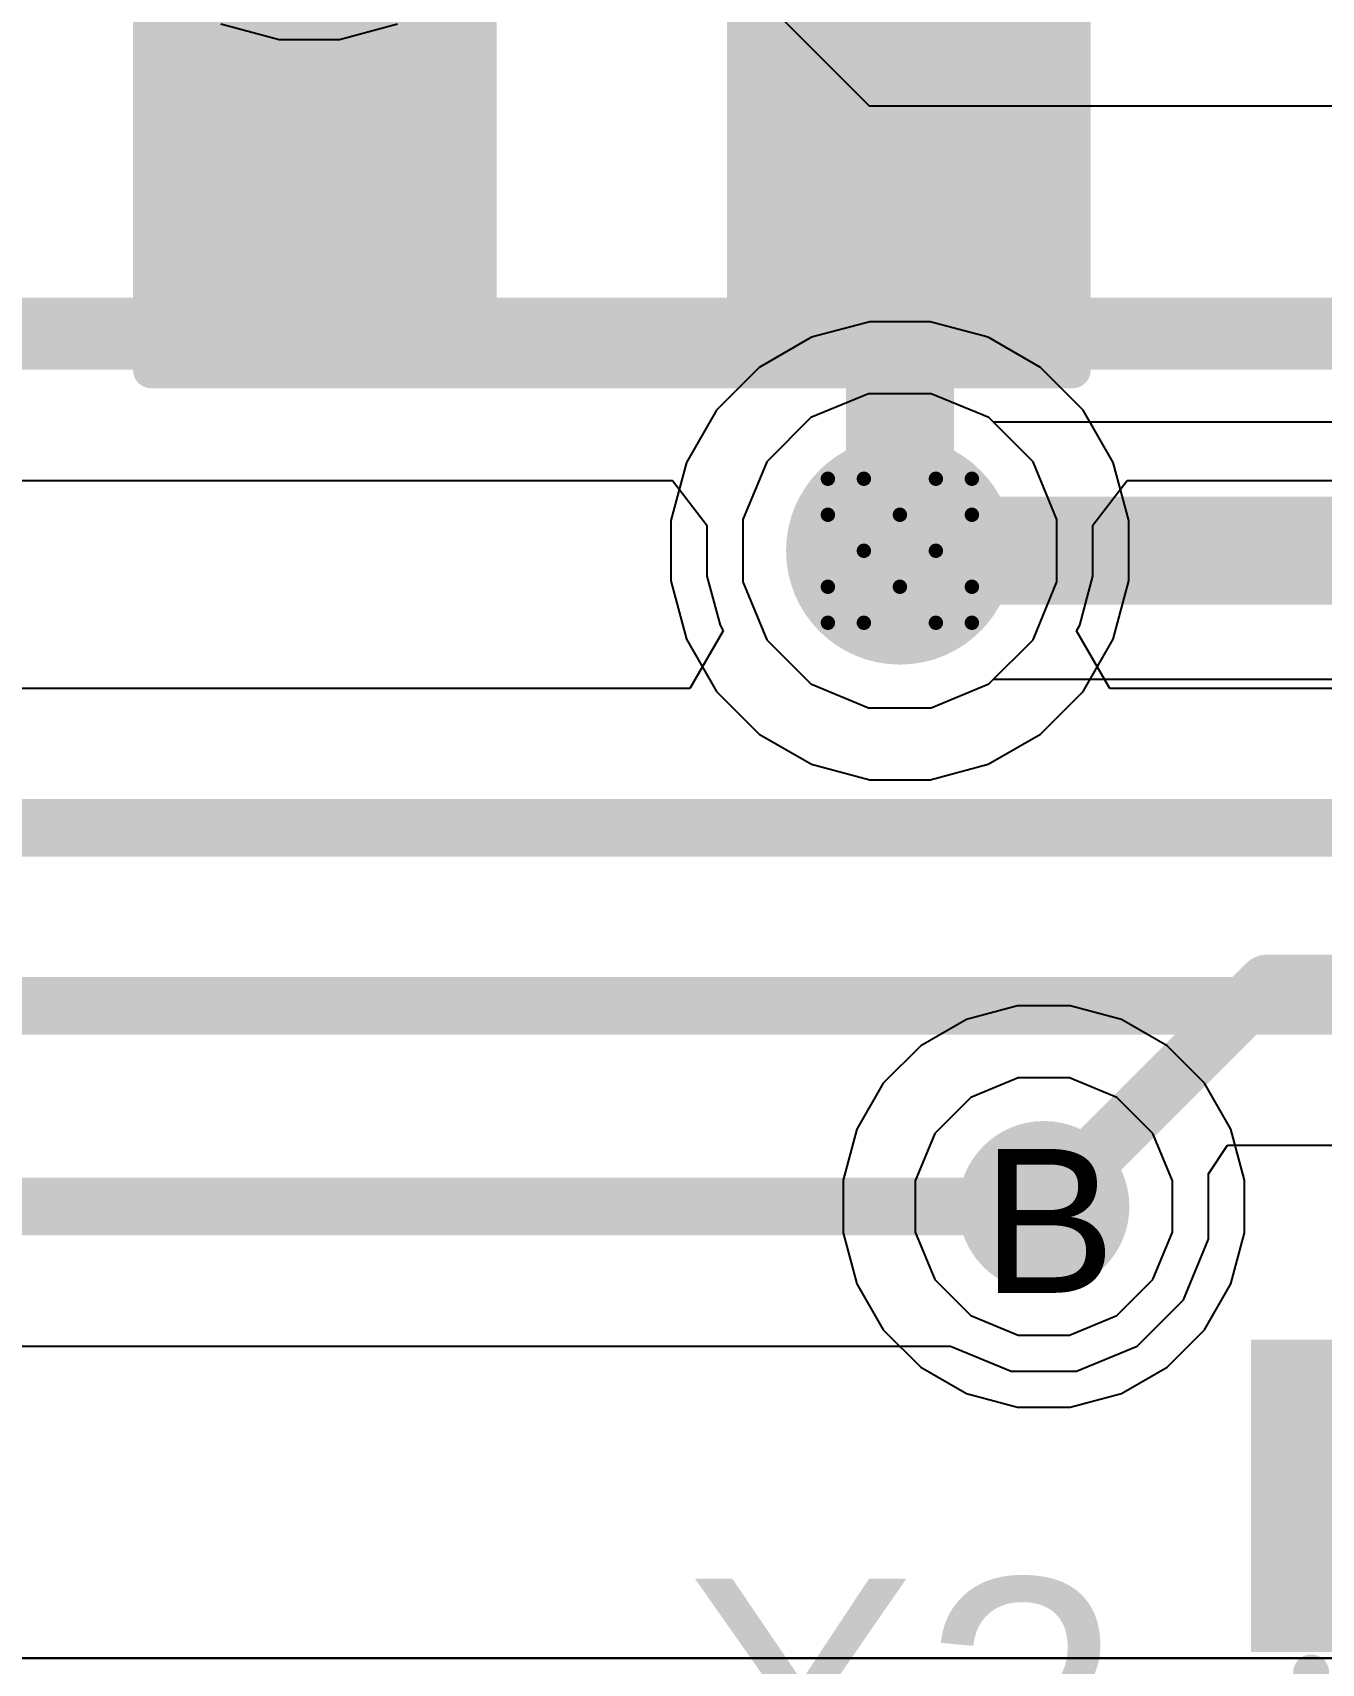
# Model space of a CAD drawing. Header units: inches. Extents: x 0 to 5379, y 0 to 5429.
# Drawn here: x 214.12 to 218.66, y 88.26 to 94.01 of the extents above; entities that cross this region are included whole.
import ezdxf

# ---------------------------------------------------------------- set-up
doc = ezdxf.new("R2010")
doc.units = ezdxf.units.IN
for name, color, linetype in [('Bottom Layer', 5, 'Continuous'), ('Bottom Solder', 6, 'Continuous'), ('Drill Drawing', 1, 'Continuous'), ('GND01', 16, 'Continuous'), ('GND02', 76, 'Continuous'), ('PWR', 156, 'Continuous'), ('SIG 01', 90, 'Continuous'), ('Top Layer', 1, 'Continuous'), ('Top Overlay', 2, 'Continuous'), ('Top Paste', 8, 'Continuous'), ('Top Solder', 216, 'Continuous'), ('Via Holes', 16, 'Continuous')]:
    doc.layers.add(name, color=color, linetype=linetype)
doc.styles.add('Arial', font='', dxfattribs={"height": 0.2})
doc.styles.get('Arial').set_extended_font_data('Arial')

# ---------------------------------------------------------------- blocks, each defined once
blk = doc.blocks.new('SMD2016_4P_133')
at = {"layer": 'Top Layer'}
for points in [[(-1.25, 0.1999), (-1.25, 0.9999), (-0.2501, 0.9999), (-0.2501, 0.1999)], [(0.2501, 0.2), (0.2501, 1), (1.2501, 1), (1.2501, 0.2)], [(-1.2499, -1), (-1.2499, -0.2), (-0.2499, -0.2), (-0.2499, -1)], [(0.2501, -0.9999), (0.2501, -0.1999), (1.2501, -0.1999), (1.2501, -0.9999)]]:
    blk.add_hatch(color=1, dxfattribs=at).paths.add_polyline_path(points)
at = {"layer": 'Top Paste'}
for points in [[(-1.25, 0.1999), (-1.25, 0.9999), (-0.2501, 0.9999), (-0.2501, 0.1999)], [(0.2501, 0.2), (0.2501, 1), (1.2501, 1), (1.2501, 0.2)], [(-1.2499, -1), (-1.2499, -0.2), (-0.2499, -0.2), (-0.2499, -1)], [(0.2501, -0.9999), (0.2501, -0.1999), (1.2501, -0.1999), (1.2501, -0.9999)]]:
    blk.add_hatch(color=8, dxfattribs=at).paths.add_polyline_path(points)
at = {"layer": 'Top Solder'}
for points in [[(-1.3008, 0.1491), (-1.3008, 1.0507), (-0.1993, 1.0507), (-0.1993, 0.1491)], [(0.1993, 0.1492), (0.1993, 1.0508), (1.3009, 1.0508), (1.3009, 0.1492)], [(-1.3007, -1.0508), (-1.3007, -0.1492), (-0.1991, -0.1492), (-0.1991, -1.0508)], [(0.1993, -1.0507), (0.1993, -0.1491), (1.3009, -0.1491), (1.3009, -1.0507)]]:
    blk.add_hatch(color=216, dxfattribs=at).paths.add_polyline_path(points)
at = {"layer": 'Top Overlay'}
for points in [[(0.127, 0.8382, 0.127, 0.127, 0), (-0.127, 0.8382, 0.127, 0.127, 0)], [(-1.0414, -0.0762, 0.127, 0.127, 0), (-1.0414, 0.0762, 0.127, 0.127, 0)], [(1.0414, -0.076, 0.127, 0.127, 0), (1.0414, 0.0764, 0.127, 0.127, 0)], [(-1.3487, -0.5588, 0.127, 0.127, 0), (-1.4249, -0.4826, 0.127, 0.127, 0)], [(-1.4249, -0.635, 0.127, 0.127, 0), (-1.4249, -0.4826, 0.127, 0.127, 0)], [(-1.4249, -0.635, 0.127, 0.127, 0), (-1.3487, -0.5588, 0.127, 0.127, 0)], [(0.1271, -0.8384, 0.127, 0.127, 0), (-0.1269, -0.8384, 0.127, 0.127, 0)]]:
    blk.add_lwpolyline(points, format="xyseb", dxfattribs=at)
for points in [[(-0.1588, 0.8382, 0.0635, 0.0635, 1), (-0.0952, 0.8382, 0.0635, 0.0635, 1)], [(0.0952, 0.8382, 0.0635, 0.0635, 1), (0.1588, 0.8382, 0.0635, 0.0635, 1)], [(-1.0732, 0.0762, 0.0635, 0.0635, 1), (-1.0096, 0.0762, 0.0635, 0.0635, 1)], [(1.0097, 0.0764, 0.0635, 0.0635, 1), (1.0732, 0.0764, 0.0635, 0.0635, 1)], [(-1.0732, -0.0762, 0.0635, 0.0635, 1), (-1.0096, -0.0762, 0.0635, 0.0635, 1)], [(1.0097, -0.076, 0.0635, 0.0635, 1), (1.0732, -0.076, 0.0635, 0.0635, 1)], [(-1.4566, -0.4826, 0.0635, 0.0635, 1), (-1.3931, -0.4826, 0.0635, 0.0635, 1)], [(-1.4566, -0.4826, 0.0635, 0.0635, 1), (-1.3931, -0.4826, 0.0635, 0.0635, 1)], [(-1.3804, -0.5588, 0.0635, 0.0635, 1), (-1.3169, -0.5588, 0.0635, 0.0635, 1)], [(-1.3804, -0.5588, 0.0635, 0.0635, 1), (-1.3169, -0.5588, 0.0635, 0.0635, 1)], [(-1.4566, -0.635, 0.0635, 0.0635, 1), (-1.3931, -0.635, 0.0635, 0.0635, 1)], [(-1.4566, -0.635, 0.0635, 0.0635, 1), (-1.3931, -0.635, 0.0635, 0.0635, 1)], [(-0.1586, -0.8384, 0.0635, 0.0635, 1), (-0.0951, -0.8384, 0.0635, 0.0635, 1)], [(0.0954, -0.8384, 0.0635, 0.0635, 1), (0.1589, -0.8384, 0.0635, 0.0635, 1)]]:
    blk.add_lwpolyline(points, format="xyseb", close=True, dxfattribs=at)
blk = doc.blocks.new('R___0805_541')
at = {"layer": 'Top Layer'}
for points in [[(-1.524, 0.635), (-0.508, 0.635), (-0.508, -0.635), (-1.524, -0.635)], [(0.508, 0.635), (1.524, 0.635), (1.524, -0.635), (0.508, -0.635)]]:
    blk.add_hatch(color=1, dxfattribs=at).paths.add_polyline_path(points)
at = {"layer": 'Top Paste'}
for points in [[(-1.524, 0.635), (-0.508, 0.635), (-0.508, -0.635), (-1.524, -0.635)], [(0.508, 0.635), (1.524, 0.635), (1.524, -0.635), (0.508, -0.635)]]:
    blk.add_hatch(color=8, dxfattribs=at).paths.add_polyline_path(points)
at = {"layer": 'Top Solder'}
for points in [[(-1.6256, 0.7366), (-0.4064, 0.7366), (-0.4064, -0.7366), (-1.6256, -0.7366)], [(0.4064, 0.7366), (1.6256, 0.7366), (1.6256, -0.7366), (0.4064, -0.7366)]]:
    blk.add_hatch(color=216, dxfattribs=at).paths.add_polyline_path(points)
at = {"layer": 'Top Overlay'}
for points in [[(-1.6256, 0.7366, 0.127, 0.127, 0), (1.6256, 0.7366, 0.127, 0.127, 0)], [(-1.6256, -0.7366, 0.127, 0.127, 0), (-1.6256, 0.7366, 0.127, 0.127, 0)], [(1.6256, -0.7366, 0.127, 0.127, 0), (1.6256, 0.7366, 0.127, 0.127, 0)], [(-1.6256, -0.7366, 0.127, 0.127, 0), (1.6256, -0.7366, 0.127, 0.127, 0)]]:
    blk.add_lwpolyline(points, format="xyseb", dxfattribs=at)
for points in [[(-1.65735, 0.7366, 0.0635, 0.0635, 1), (-1.59385, 0.7366, 0.0635, 0.0635, 1)], [(-1.65735, 0.7366, 0.0635, 0.0635, 1), (-1.59385, 0.7366, 0.0635, 0.0635, 1)], [(1.59385, 0.7366, 0.0635, 0.0635, 1), (1.65735, 0.7366, 0.0635, 0.0635, 1)], [(1.59385, 0.7366, 0.0635, 0.0635, 1), (1.65735, 0.7366, 0.0635, 0.0635, 1)], [(-1.65735, -0.7366, 0.0635, 0.0635, 1), (-1.59385, -0.7366, 0.0635, 0.0635, 1)], [(-1.65735, -0.7366, 0.0635, 0.0635, 1), (-1.59385, -0.7366, 0.0635, 0.0635, 1)], [(1.59385, -0.7366, 0.0635, 0.0635, 1), (1.65735, -0.7366, 0.0635, 0.0635, 1)], [(1.59385, -0.7366, 0.0635, 0.0635, 1), (1.65735, -0.7366, 0.0635, 0.0635, 1)]]:
    blk.add_lwpolyline(points, format="xyseb", close=True, dxfattribs=at)

msp = doc.modelspace()

# ---------------------------------------------------------------- hatches: boundary and pattern name
at = {"layer": 'Bottom Layer'}
h = msp.add_hatch(color=5, dxfattribs=at)
edge = h.paths.add_edge_path()
edge.add_arc((217.1757, 92.1814), 0.3, 0, 360)
h = msp.add_hatch(color=5, dxfattribs=at)
edge = h.paths.add_edge_path()
edge.add_arc((217.6837, 89.8683), 0.2, 0, 360)
at = {"layer": 'Bottom Solder'}
h = msp.add_hatch(color=6, dxfattribs=at)
edge = h.paths.add_edge_path()
edge.add_arc((217.1757, 92.1814), 0.4016, 0, 360)
h = msp.add_hatch(color=6, dxfattribs=at)
edge = h.paths.add_edge_path()
edge.add_arc((217.6837, 89.8683), 0.3016, 0, 360)
at = {"layer": 'GND01'}
h = msp.add_hatch(color=16, dxfattribs=at)
edge = h.paths.add_edge_path()
edge.add_arc((217.1757, 92.1814), 0.3, 0, 360)
h = msp.add_hatch(color=16, dxfattribs=at)
edge = h.paths.add_edge_path()
edge.add_arc((217.6837, 89.8683), 0.2, 0, 360)
at = {"layer": 'GND02'}
h = msp.add_hatch(color=76, dxfattribs=at)
edge = h.paths.add_edge_path()
edge.add_arc((217.1757, 92.1814), 0.3, 0, 360)
h = msp.add_hatch(color=76, dxfattribs=at)
edge = h.paths.add_edge_path()
edge.add_arc((217.6837, 89.8683), 0.2, 0, 360)
at = {"layer": 'PWR'}
h = msp.add_hatch(color=156, dxfattribs=at)
edge = h.paths.add_edge_path()
edge.add_arc((217.1757, 92.1814), 0.3, 0, 360)
h = msp.add_hatch(color=156, dxfattribs=at)
edge = h.paths.add_edge_path()
edge.add_arc((217.6837, 89.8683), 0.2, 0, 360)
at = {"layer": 'SIG 01'}
h = msp.add_hatch(color=90, dxfattribs=at)
edge = h.paths.add_edge_path()
edge.add_arc((217.1757, 92.1814), 0.3, 0, 360)
h = msp.add_hatch(color=90, dxfattribs=at)
edge = h.paths.add_edge_path()
edge.add_arc((217.6837, 89.8683), 0.2, 0, 360)
at = {"layer": 'Top Layer'}
msp.add_hatch(color=1, dxfattribs=at).paths.add_polyline_path([(214.6357, 92.9198), (215.6517, 92.9198), (215.6517, 96.1075), (214.6357, 96.1075)])
h = msp.add_hatch(color=1, dxfattribs=at)
edge = h.paths.add_edge_path()
edge.add_arc((217.1757, 92.1814), 0.3, 0, 360)
h = msp.add_hatch(color=1, dxfattribs=at)
edge = h.paths.add_edge_path()
edge.add_arc((217.6837, 89.8683), 0.2, 0, 360)
at = {"layer": 'Top Solder'}
h = msp.add_hatch(color=216, dxfattribs=at)
edge = h.paths.add_edge_path()
edge.add_arc((217.1757, 92.1814), 0.4016, 0, 360)
h = msp.add_hatch(color=216, dxfattribs=at)
edge = h.paths.add_edge_path()
edge.add_arc((217.6837, 89.8683), 0.3016, 0, 360)
at = {"layer": 'Via Holes'}
h = msp.add_hatch(color=7, dxfattribs=at)
edge = h.paths.add_edge_path()
edge.add_arc((217.1757, 92.1814), 0.15, 0, 360)
h = msp.add_hatch(color=7, dxfattribs=at)
edge = h.paths.add_edge_path()
edge.add_arc((217.6837, 89.8683), 0.1, 0, 360)

# ---------------------------------------------------------------- linework, layer by layer
at = {"layer": 'Bottom Layer'}
for p, q in [((214.78, 94.0399), (214.9855, 93.9848)), ((215.1983, 93.9848), (215.4038, 94.0399)), ((214.9855, 93.9848), (215.1983, 93.9848)), ((217.0693, 92.9894), (216.8638, 92.9343)), ((217.2821, 92.9894), (217.0693, 92.9894)), ((217.4876, 92.9343), (217.2821, 92.9894)), ((216.8638, 92.9343), (216.6796, 92.828)), ((217.6718, 92.828), (217.4876, 92.9343)), ((216.6796, 92.828), (216.5291, 92.6775)), ((217.8222, 92.6775), (217.6718, 92.828)), ((216.5291, 92.6775), (216.4228, 92.4933)), ((217.9286, 92.4933), (217.8222, 92.6775)), ((216.4228, 92.4933), (216.3677, 92.2878)), ((217.9837, 92.2878), (217.9286, 92.4933)), ((216.3677, 92.2878), (216.3677, 92.075)), ((217.9837, 92.075), (217.9837, 92.2878)), ((216.3677, 92.075), (216.4228, 91.8695)), ((217.9286, 91.8695), (217.9837, 92.075)), ((216.4228, 91.8695), (216.5291, 91.6853)), ((217.8222, 91.6853), (217.9286, 91.8695)), ((216.5291, 91.6853), (216.6796, 91.5348)), ((217.6718, 91.5348), (217.8222, 91.6853)), ((216.6796, 91.5348), (216.8638, 91.4285)), ((217.4876, 91.4285), (217.6718, 91.5348)), ((216.8638, 91.4285), (217.0693, 91.3734)), ((217.2821, 91.3734), (217.4876, 91.4285)), ((217.0693, 91.3734), (217.2821, 91.3734)), ((217.5905, 90.5763), (217.4104, 90.528)), ((217.7769, 90.5763), (217.5905, 90.5763)), ((217.957, 90.528), (217.7769, 90.5763)), ((217.4104, 90.528), (217.249, 90.4348)), ((218.1184, 90.4348), (217.957, 90.528)), ((217.249, 90.4348), (217.1171, 90.303)), ((218.2502, 90.303), (218.1184, 90.4348)), ((217.1171, 90.303), (217.0239, 90.1416)), ((218.3434, 90.1416), (218.2502, 90.303)), ((217.0239, 90.1416), (216.9757, 89.9615)), ((218.3917, 89.9615), (218.3434, 90.1416)), ((216.9757, 89.9615), (216.9757, 89.7751)), ((218.3917, 89.7751), (218.3917, 89.9615)), ((216.9757, 89.7751), (217.0239, 89.595)), ((218.3434, 89.595), (218.3917, 89.7751)), ((217.0239, 89.595), (217.1171, 89.4336)), ((218.2502, 89.4336), (218.3434, 89.595)), ((217.1171, 89.4336), (217.249, 89.3018)), ((218.1184, 89.3018), (218.2502, 89.4336)), ((217.249, 89.3018), (217.4104, 89.2085)), ((217.957, 89.2085), (218.1184, 89.3018)), ((217.4104, 89.2085), (217.5905, 89.1603)), ((217.7769, 89.1603), (217.957, 89.2085)), ((217.5905, 89.1603), (217.7769, 89.1603)), ((205.6083, 88.2756), (243.3527, 88.2756)), ((227.668, 88.2756), (205.6083, 88.2756))]:
    msp.add_line(p, q, dxfattribs=at)
at = {"layer": 'Drill Drawing'}
for points in [[(216.9217, 92.3084, 0.0508, 0.0508, 0), (216.9217, 92.4354, 0.0508, 0.0508, 0)], [(216.9217, 92.4354, 0.0508, 0.0508, 0), (217.0487, 92.4354, 0.0508, 0.0508, 0)], [(217.0487, 92.4354, 0.0508, 0.0508, 0), (217.1757, 92.3084, 0.0508, 0.0508, 0)], [(217.1757, 92.3084, 0.0508, 0.0508, 0), (217.3027, 92.4354, 0.0508, 0.0508, 0)], [(217.3027, 92.4354, 0.0508, 0.0508, 0), (217.4297, 92.4354, 0.0508, 0.0508, 0)], [(217.4297, 92.3084, 0.0508, 0.0508, 0), (217.4297, 92.4354, 0.0508, 0.0508, 0)], [(216.9217, 92.3084, 0.0508, 0.0508, 0), (217.0487, 92.1814, 0.0508, 0.0508, 0)], [(217.3027, 92.1814, 0.0508, 0.0508, 0), (217.4297, 92.3084, 0.0508, 0.0508, 0)], [(216.9217, 92.0544, 0.0508, 0.0508, 0), (217.0487, 92.1814, 0.0508, 0.0508, 0)], [(217.3027, 92.1814, 0.0508, 0.0508, 0), (217.4297, 92.0544, 0.0508, 0.0508, 0)], [(216.9217, 91.9274, 0.0508, 0.0508, 0), (216.9217, 92.0544, 0.0508, 0.0508, 0)], [(217.0487, 91.9274, 0.0508, 0.0508, 0), (217.1757, 92.0544, 0.0508, 0.0508, 0)], [(217.1757, 92.0544, 0.0508, 0.0508, 0), (217.3027, 91.9274, 0.0508, 0.0508, 0)], [(217.4297, 91.9274, 0.0508, 0.0508, 0), (217.4297, 92.0544, 0.0508, 0.0508, 0)], [(216.9217, 91.9274, 0.0508, 0.0508, 0), (217.0487, 91.9274, 0.0508, 0.0508, 0)], [(217.3027, 91.9274, 0.0508, 0.0508, 0), (217.4297, 91.9274, 0.0508, 0.0508, 0)]]:
    msp.add_lwpolyline(points, format="xyseb", dxfattribs=at)
for points in [[(216.909, 92.4354, 0.0254, 0.0254, 1), (216.9344, 92.4354, 0.0254, 0.0254, 1)], [(216.909, 92.4354, 0.0254, 0.0254, 1), (216.9344, 92.4354, 0.0254, 0.0254, 1)], [(217.036, 92.4354, 0.0254, 0.0254, 1), (217.0614, 92.4354, 0.0254, 0.0254, 1)], [(217.036, 92.4354, 0.0254, 0.0254, 1), (217.0614, 92.4354, 0.0254, 0.0254, 1)], [(217.29, 92.4354, 0.0254, 0.0254, 1), (217.3154, 92.4354, 0.0254, 0.0254, 1)], [(217.29, 92.4354, 0.0254, 0.0254, 1), (217.3154, 92.4354, 0.0254, 0.0254, 1)], [(217.417, 92.4354, 0.0254, 0.0254, 1), (217.4424, 92.4354, 0.0254, 0.0254, 1)], [(217.417, 92.4354, 0.0254, 0.0254, 1), (217.4424, 92.4354, 0.0254, 0.0254, 1)], [(216.909, 92.3084, 0.0254, 0.0254, 1), (216.9344, 92.3084, 0.0254, 0.0254, 1)], [(216.909, 92.3084, 0.0254, 0.0254, 1), (216.9344, 92.3084, 0.0254, 0.0254, 1)], [(217.163, 92.3084, 0.0254, 0.0254, 1), (217.1884, 92.3084, 0.0254, 0.0254, 1)], [(217.163, 92.3084, 0.0254, 0.0254, 1), (217.1884, 92.3084, 0.0254, 0.0254, 1)], [(217.417, 92.3084, 0.0254, 0.0254, 1), (217.4424, 92.3084, 0.0254, 0.0254, 1)], [(217.417, 92.3084, 0.0254, 0.0254, 1), (217.4424, 92.3084, 0.0254, 0.0254, 1)], [(217.036, 92.1814, 0.0254, 0.0254, 1), (217.0614, 92.1814, 0.0254, 0.0254, 1)], [(217.036, 92.1814, 0.0254, 0.0254, 1), (217.0614, 92.1814, 0.0254, 0.0254, 1)], [(217.29, 92.1814, 0.0254, 0.0254, 1), (217.3154, 92.1814, 0.0254, 0.0254, 1)], [(217.29, 92.1814, 0.0254, 0.0254, 1), (217.3154, 92.1814, 0.0254, 0.0254, 1)], [(216.909, 92.0544, 0.0254, 0.0254, 1), (216.9344, 92.0544, 0.0254, 0.0254, 1)], [(216.909, 92.0544, 0.0254, 0.0254, 1), (216.9344, 92.0544, 0.0254, 0.0254, 1)], [(217.163, 92.0544, 0.0254, 0.0254, 1), (217.1884, 92.0544, 0.0254, 0.0254, 1)], [(217.163, 92.0544, 0.0254, 0.0254, 1), (217.1884, 92.0544, 0.0254, 0.0254, 1)], [(217.417, 92.0544, 0.0254, 0.0254, 1), (217.4424, 92.0544, 0.0254, 0.0254, 1)], [(217.417, 92.0544, 0.0254, 0.0254, 1), (217.4424, 92.0544, 0.0254, 0.0254, 1)], [(216.909, 91.9274, 0.0254, 0.0254, 1), (216.9344, 91.9274, 0.0254, 0.0254, 1)], [(216.909, 91.9274, 0.0254, 0.0254, 1), (216.9344, 91.9274, 0.0254, 0.0254, 1)], [(217.036, 91.9274, 0.0254, 0.0254, 1), (217.0614, 91.9274, 0.0254, 0.0254, 1)], [(217.036, 91.9274, 0.0254, 0.0254, 1), (217.0614, 91.9274, 0.0254, 0.0254, 1)], [(217.29, 91.9274, 0.0254, 0.0254, 1), (217.3154, 91.9274, 0.0254, 0.0254, 1)], [(217.29, 91.9274, 0.0254, 0.0254, 1), (217.3154, 91.9274, 0.0254, 0.0254, 1)], [(217.417, 91.9274, 0.0254, 0.0254, 1), (217.4424, 91.9274, 0.0254, 0.0254, 1)], [(217.417, 91.9274, 0.0254, 0.0254, 1), (217.4424, 91.9274, 0.0254, 0.0254, 1)]]:
    msp.add_lwpolyline(points, format="xyseb", close=True, dxfattribs=at)
at = {"layer": 'GND01'}
for p, q in [((217.0655, 92.7354), (216.8619, 92.6511)), ((217.2859, 92.7354), (217.0655, 92.7354)), ((217.4895, 92.6511), (217.2859, 92.7354)), ((216.8619, 92.6511), (216.706, 92.4952)), ((217.6453, 92.4952), (217.4895, 92.6511)), ((216.706, 92.4952), (216.6217, 92.2916)), ((217.7297, 92.2916), (217.6453, 92.4952)), ((216.6217, 92.2916), (216.6217, 92.0712)), ((217.7297, 92.0712), (217.7297, 92.2916)), ((216.6217, 92.0712), (216.706, 91.8676)), ((217.6453, 91.8676), (217.7297, 92.0712)), ((216.706, 91.8676), (216.8619, 91.7117)), ((217.4895, 91.7117), (217.6453, 91.8676)), ((216.8619, 91.7117), (217.0655, 91.6274)), ((217.2859, 91.6274), (217.4895, 91.7117)), ((217.0655, 91.6274), (217.2859, 91.6274)), ((217.5934, 90.3223), (217.4265, 90.2532)), ((217.774, 90.3223), (217.5934, 90.3223)), ((217.9409, 90.2532), (217.774, 90.3223)), ((217.4265, 90.2532), (217.2988, 90.1255)), ((218.0686, 90.1255), (217.9409, 90.2532)), ((217.2988, 90.1255), (217.2297, 89.9586)), ((218.1377, 89.9586), (218.0686, 90.1255)), ((217.2297, 89.9586), (217.2297, 89.778)), ((218.1377, 89.778), (218.1377, 89.9586)), ((217.2297, 89.778), (217.2988, 89.6111)), ((218.0686, 89.6111), (218.1377, 89.778)), ((217.2988, 89.6111), (217.4265, 89.4834)), ((217.9409, 89.4834), (218.0686, 89.6111)), ((217.4265, 89.4834), (217.5934, 89.4143)), ((217.774, 89.4143), (217.9409, 89.4834)), ((217.5934, 89.4143), (217.774, 89.4143))]:
    msp.add_line(p, q, dxfattribs=at)
at = {"layer": 'GND02'}
for p, q in [((217.0655, 92.7354), (216.8619, 92.6511)), ((217.2859, 92.7354), (217.0655, 92.7354)), ((217.4895, 92.6511), (217.2859, 92.7354)), ((216.8619, 92.6511), (216.706, 92.4952)), ((217.6453, 92.4952), (217.4895, 92.6511)), ((216.706, 92.4952), (216.6217, 92.2916)), ((217.7297, 92.2916), (217.6453, 92.4952)), ((216.6217, 92.2916), (216.6217, 92.0712)), ((217.7297, 92.0712), (217.7297, 92.2916)), ((216.6217, 92.0712), (216.706, 91.8676)), ((217.6453, 91.8676), (217.7297, 92.0712)), ((216.706, 91.8676), (216.8619, 91.7117)), ((217.4895, 91.7117), (217.6453, 91.8676)), ((216.8619, 91.7117), (217.0655, 91.6274)), ((217.2859, 91.6274), (217.4895, 91.7117)), ((217.0655, 91.6274), (217.2859, 91.6274)), ((217.5934, 90.3223), (217.4265, 90.2532)), ((217.774, 90.3223), (217.5934, 90.3223)), ((217.9409, 90.2532), (217.774, 90.3223)), ((217.4265, 90.2532), (217.2988, 90.1255)), ((218.0686, 90.1255), (217.9409, 90.2532)), ((217.2988, 90.1255), (217.2297, 89.9586)), ((218.1377, 89.9586), (218.0686, 90.1255)), ((217.2297, 89.9586), (217.2297, 89.778)), ((218.1377, 89.778), (218.1377, 89.9586)), ((217.2297, 89.778), (217.2988, 89.6111)), ((218.0686, 89.6111), (218.1377, 89.778)), ((217.2988, 89.6111), (217.4265, 89.4834)), ((217.9409, 89.4834), (218.0686, 89.6111)), ((217.4265, 89.4834), (217.5934, 89.4143)), ((217.774, 89.4143), (217.9409, 89.4834)), ((217.5934, 89.4143), (217.774, 89.4143))]:
    msp.add_line(p, q, dxfattribs=at)
at = {"layer": 'PWR'}
for p, q in [((211.479, 99.3394), (217.067, 93.7514)), ((217.067, 93.7514), (221.3282, 93.7514)), ((217.0655, 92.7354), (216.8619, 92.6511)), ((217.2859, 92.7354), (217.0655, 92.7354)), ((217.4895, 92.6511), (217.2859, 92.7354)), ((216.8619, 92.6511), (216.706, 92.4952)), ((217.506, 92.6346), (217.4895, 92.6511)), ((221.3406, 92.6346), (217.506, 92.6346)), ((216.706, 92.4952), (216.6217, 92.2916)), ((216.6217, 92.2916), (216.6217, 92.0712)), ((216.6217, 92.0712), (216.706, 91.8676)), ((216.706, 91.8676), (216.8619, 91.7117)), ((216.8619, 91.7117), (217.0655, 91.6274)), ((217.2859, 91.6274), (217.4895, 91.7117)), ((217.4895, 91.7117), (217.506, 91.7282)), ((217.506, 91.7282), (221.3342, 91.7282)), ((217.0655, 91.6274), (217.2859, 91.6274)), ((217.5934, 90.3223), (217.4265, 90.2532)), ((217.774, 90.3223), (217.5934, 90.3223)), ((217.9409, 90.2532), (217.774, 90.3223)), ((217.4265, 90.2532), (217.2988, 90.1255)), ((218.0686, 90.1255), (217.9409, 90.2532)), ((217.2988, 90.1255), (217.2297, 89.9586)), ((218.1377, 89.9586), (218.0686, 90.1255)), ((217.2297, 89.9586), (217.2297, 89.778)), ((218.1377, 89.778), (218.1377, 89.9586)), ((217.2297, 89.778), (217.2988, 89.6111)), ((218.0686, 89.6111), (218.1377, 89.778)), ((217.2988, 89.6111), (217.4265, 89.4834)), ((217.9409, 89.4834), (218.0686, 89.6111)), ((217.4265, 89.4834), (217.5934, 89.4143)), ((217.774, 89.4143), (217.9409, 89.4834)), ((217.5934, 89.4143), (217.774, 89.4143))]:
    msp.add_line(p, q, dxfattribs=at)
msp.add_lwpolyline([(217.1757, 92.1814, 0.381, 0.381, 0), (224.3961, 92.1814, 0.381, 0.381, 0)], format="xyseb", dxfattribs=at)
msp.add_lwpolyline([(217.0804, 92.1814, 0.1905, 0.1905, 1), (217.2709, 92.1814, 0.1905, 0.1905, 1)], format="xyseb", close=True, dxfattribs=at)
at = {"layer": 'SIG 01'}
for p, q in [((192.0206, 92.4287), (216.3737, 92.4287)), ((216.3737, 92.4287), (216.4947, 92.2711)), ((217.8567, 92.2711), (217.9777, 92.4287)), ((217.9777, 92.4287), (220.8573, 92.4287)), ((216.4947, 92.2711), (216.4947, 92.0917)), ((217.8567, 92.0917), (217.8567, 92.2711)), ((216.4947, 92.0917), (216.5411, 91.9185)), ((217.8103, 91.9185), (217.8567, 92.0917)), ((216.5523, 91.8992), (216.4349, 91.696)), ((216.5411, 91.9185), (216.5523, 91.8992)), ((217.7991, 91.8992), (217.8103, 91.9185)), ((217.9164, 91.696), (217.7991, 91.8992)), ((216.4349, 91.696), (191.5796, 91.696)), ((221.3027, 91.696), (217.9164, 91.696)), ((218.2647, 89.9839), (218.3318, 90.0843)), ((218.3318, 90.0843), (221.2258, 90.0843)), ((218.2647, 89.7527), (218.2647, 89.9839)), ((218.1762, 89.5392), (218.2647, 89.7527)), ((218.0128, 89.3758), (218.1762, 89.5392)), ((190.7556, 89.3762), (217.3541, 89.3762)), ((217.3541, 89.3762), (217.3546, 89.3758)), ((217.3546, 89.3758), (217.5681, 89.2873)), ((217.7993, 89.2873), (218.0128, 89.3758)), ((217.5681, 89.2873), (217.7993, 89.2873))]:
    msp.add_line(p, q, dxfattribs=at)
for points in [[(192.0206, 92.9467, 0.254, 0.254, 0), (221.0719, 92.9467, 0.254, 0.254, 0)], [(191.3757, 91.2039, 0.2032, 0.2032, 0), (221.8112, 91.2039, 0.2032, 0.2032, 0)], [(191.0514, 90.5764, 0.2032, 0.2032, 0), (221.4297, 90.5764, 0.2032, 0.2032, 0)], [(190.7556, 89.8683, 0.2032, 0.2032, 0), (217.6837, 89.8683, 0.2032, 0.2032, 0)]]:
    msp.add_lwpolyline(points, format="xyseb", dxfattribs=at)
msp.add_lwpolyline([(217.6329, 89.8683, 0.1016, 0.1016, 1), (217.7345, 89.8683, 0.1016, 0.1016, 1)], format="xyseb", close=True, dxfattribs=at)
at = {"layer": 'Top Layer'}
for points in [[(217.1757, 92.1814, 0.381, 0.381, 0), (217.1757, 93.5548, 0.381, 0.381, 0)], [(217.6837, 89.8683, 0.2032, 0.2032, 0), (218.4705, 90.6551, 0.2032, 0.2032, 0)], [(218.4705, 90.6551, 0.2032, 0.2032, 0), (220.3801, 90.6551, 0.2032, 0.2032, 0)]]:
    msp.add_lwpolyline(points, format="xyseb", dxfattribs=at)
for points in [[(217.0804, 93.5548, 0.1905, 0.1905, 1), (217.2709, 93.5548, 0.1905, 0.1905, 1)], [(217.0804, 92.1814, 0.1905, 0.1905, 1), (217.2709, 92.1814, 0.1905, 0.1905, 1)], [(218.4197, 90.6551, 0.1016, 0.1016, 1), (218.5213, 90.6551, 0.1016, 0.1016, 1)], [(218.4197, 90.6551, 0.1016, 0.1016, 1), (218.5213, 90.6551, 0.1016, 0.1016, 1)], [(217.6329, 89.8683, 0.1016, 0.1016, 1), (217.7345, 89.8683, 0.1016, 0.1016, 1)]]:
    msp.add_lwpolyline(points, format="xyseb", close=True, dxfattribs=at)

# ---------------------------------------------------------------- block references
msp.add_blockref('R___0805_541', (216.1597, 93.5548))
at = {"rotation": 270}
msp.add_blockref('SMD2016_4P_133', (219.465, 88.0977), dxfattribs=at)

# ---------------------------------------------------------------- texts
at = {"layer": 'Drill Drawing', "style": 'Arial'}
msp.add_text('B', height=0.508, dxfattribs=at).set_placement((217.4636, 89.5636))
at = {"layer": 'Top Overlay', "style": 'Arial'}
msp.add_text('X2', height=0.9144, dxfattribs=at).set_placement((216.3987, 87.6407))

doc.saveas('drawing.dxf')
